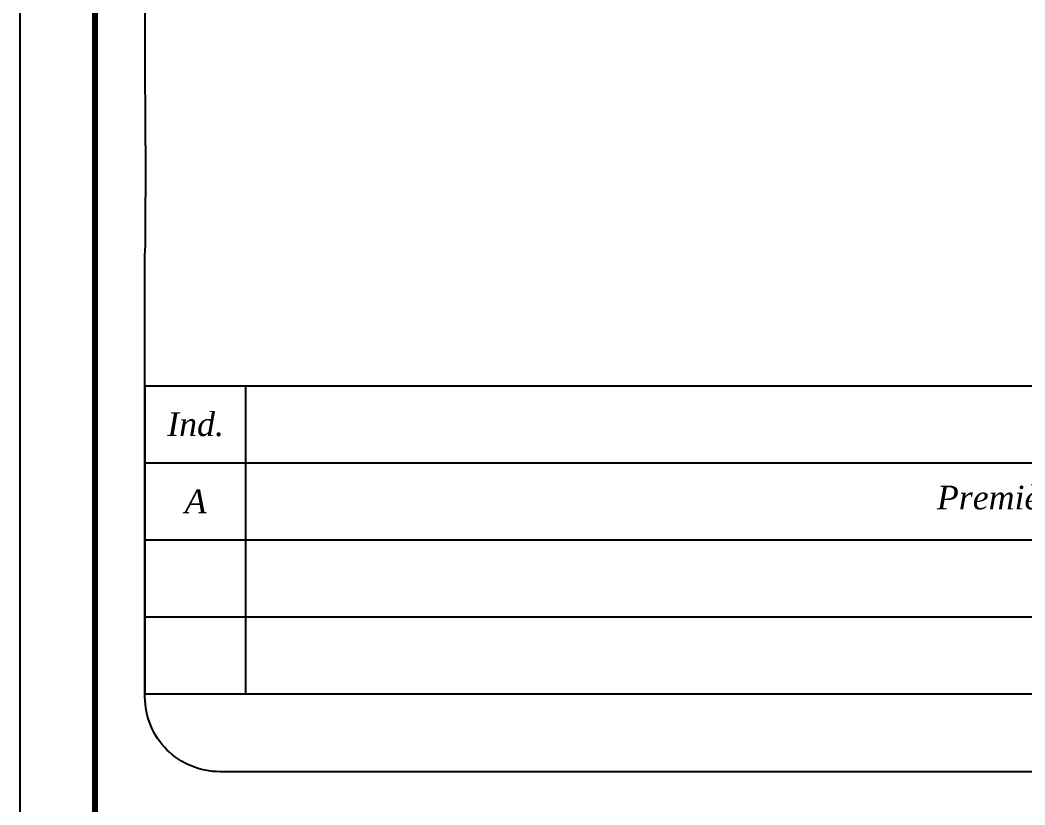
# Paper-space layout 'TOP_A1_00200_01-01-2017_MODELE' of a CAD drawing. Header units: metres. Extents: x -52 to 293, y -3 to 294.
# Drawn here: x -52.4 to 28, y 81 to 143.8 of the extents above; entities that cross this region are included whole.
import ezdxf

# ---------------------------------------------------------------- set-up
doc = ezdxf.new("R2010")
doc.units = ezdxf.units.M
doc.header["$LTSCALE"] = 2
doc.layers.add('CARTOUCHE', color=7, linetype='Continuous')
doc.styles.add('CARTOUCHE', font='timesi.ttf', dxfattribs={"height": 1})

# ---------------------------------------------------------------- blocks, each defined once
blk = doc.blocks.new('*T102')
at = {"layer": 'CARTOUCHE', "color": 0, "linetype": 'ByBlock', "lineweight": -2, "transparency": 16777216}
for p, q in [((0, 24.667), (189.875, 24.667)), ((0, 0), (0, 24.667)), ((8.05, 0), (8.05, 24.667)), ((150.834, 0), (150.834, 24.667)), ((170.559, 0), (170.559, 24.667)), ((180.132, 0), (180.132, 24.667)), ((189.875, 0), (189.875, 24.667)), ((0, 18.5), (189.875, 18.5)), ((0, 12.333), (189.875, 12.333)), ((0, 6.167), (189.875, 6.167)), ((0, 0), (189.875, 0))]:
    blk.add_line(p, q, dxfattribs=at)
at = {"layer": 'CARTOUCHE', "color": 0, "transparency": 16777216, "char_height": 1.9, "attachment_point": 5, "style": 'CARTOUCHE'}
for s, insert, width in [('Ind.', (4.025, 21.583), 7.93025), ('Objet', (79.442, 21.583), 142.66329), ('Date terrain', (160.696, 21.583), 19.6051), ('Dess.', (175.345, 21.583), 9.45371), ('Resp.', (185.003, 21.583), 9.62215), ('A', (4.025, 15.417), 7.93025), ('Première diffusion du profil', (79.442, 15.417), 142.66329), ('01/01/2017', (160.696, 15.417), 19.6051), ('JL', (175.345, 15.417), 9.45371), ('DL', (185.003, 15.417), 9.62215)]:
    blk.add_mtext(s, dxfattribs=dict(at, insert=insert, width=width))

psp = doc.layouts.new('TOP_A1_00200_01-01-2017_MODELE')

# ---------------------------------------------------------------- linework, layer by layer
at = {"layer": 'CARTOUCHE'}
psp.add_lwpolyline([(-52.432, 293.881), (157.568, 293.881), (157.568, -3.119), (-52.432, -3.119), (-52.432, 293.881)], dxfattribs=at)
at = {"layer": 'CARTOUCHE', "const_width": 0.5}
psp.add_lwpolyline([(-40.432, 287.881), (145.568, 287.881, -0.414214), (151.568, 281.881), (151.568, 8.881, -0.414214), (145.568, 2.881), (-40.432, 2.881, -0.414214), (-46.432, 8.881), (-46.432, 281.881, -0.414214)], format="xyb", close=True, dxfattribs=at)
at = {"layer": 'CARTOUCHE', "flags": 128}
for points in [[(147.568, 125.821), (147.568, 145.381), (147.568, 277.481, 0.414214), (141.568, 283.481), (-36.432, 283.481, 0.414214), (-42.432, 277.481), (-42.432, 145.381), (-42.432, 138.297, -0.004587), (-42.432, 125.174, 0.009813)], [(141.568, 83.654), (20.02, 83.654), (-36.432, 83.654, -0.414214), (-42.432, 89.654), (-42.432, 125.174)]]:
    psp.add_lwpolyline(points, format="xyb", dxfattribs=at)

# ---------------------------------------------------------------- block references
psp.add_blockref('*T102', (-42.406, 89.882))

doc.saveas('drawing.dxf')
